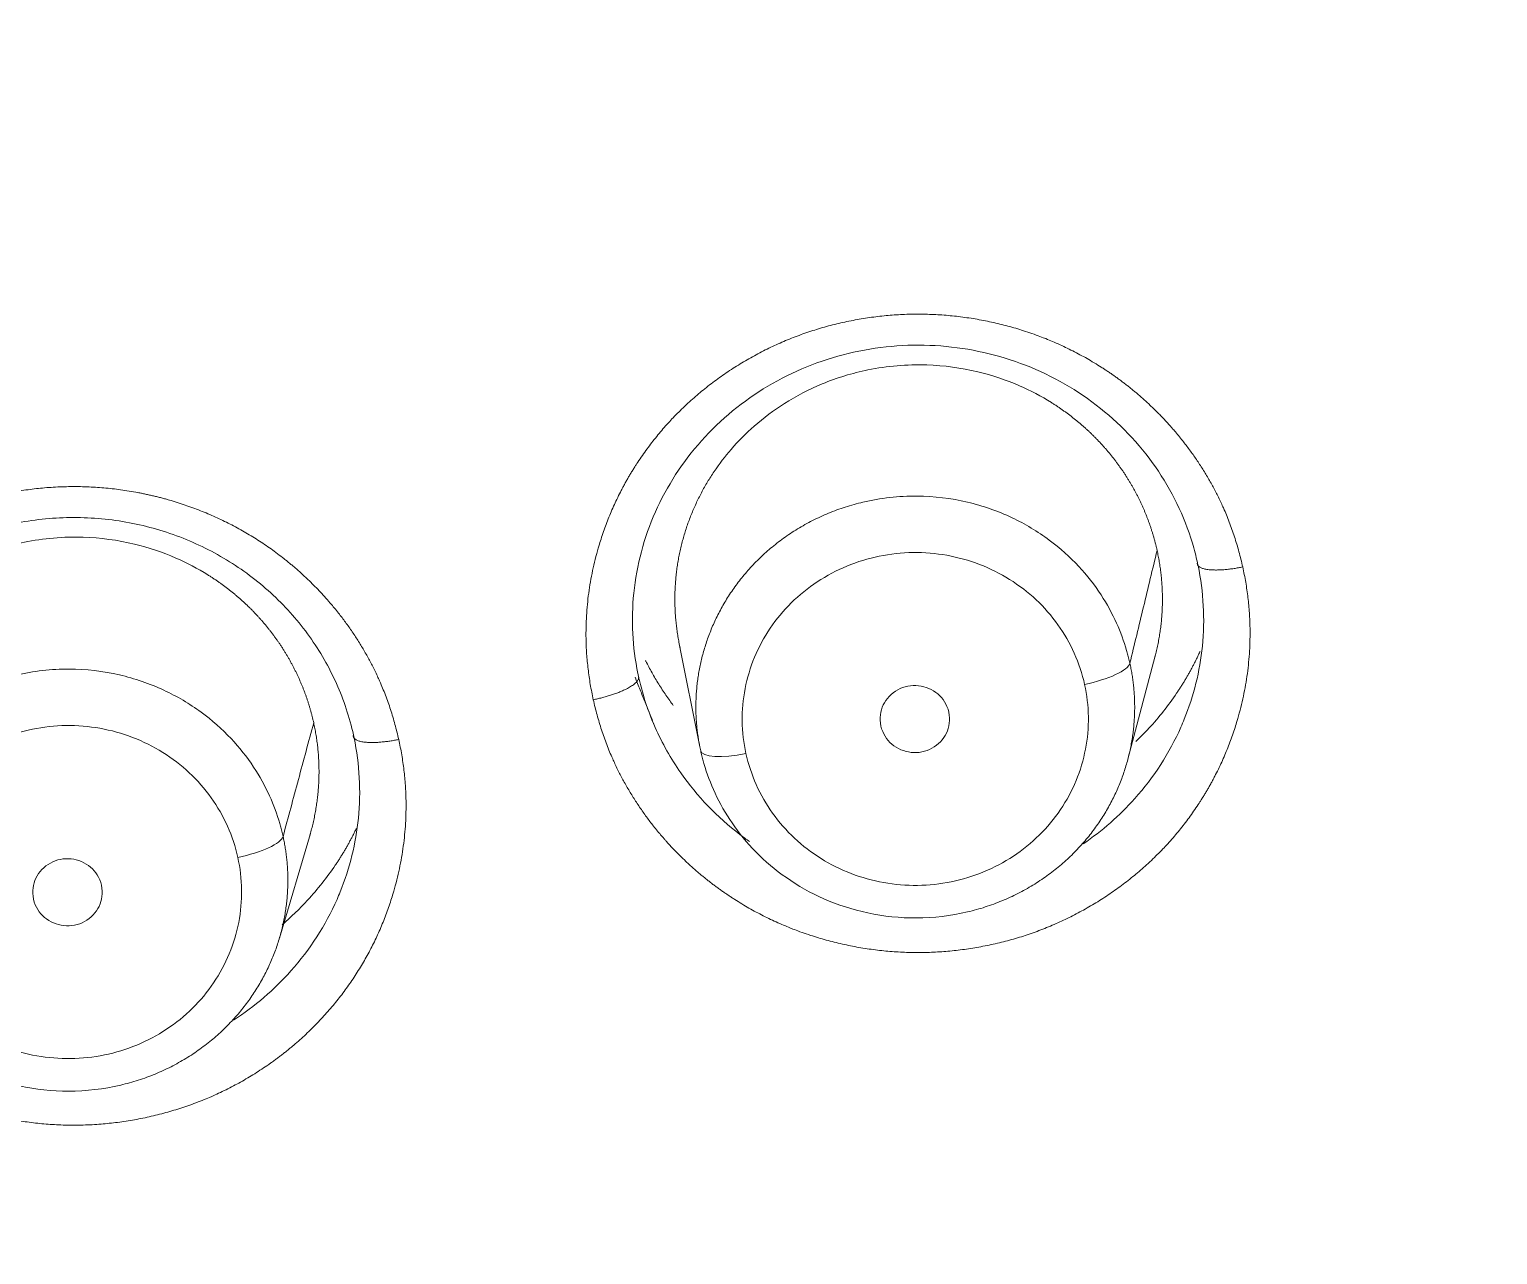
# Model space of a CAD drawing. Extents: x 6534 to 7663, y 0 to 827.
# Drawn here: x 7065.64 to 7075.13, y 523.57 to 531.49 of the extents above; entities that cross this region are included whole.
import ezdxf

# ---------------------------------------------------------------- set-up
doc = ezdxf.new("R2010")
doc.units = 0
doc.header["$LTSCALE"] = 30
doc.header["$MEASUREMENT"] = 0
doc.layers.add('1', color=7, linetype='CONTINUOUS')

msp = doc.modelspace()

# ---------------------------------------------------------------- linework, layer by layer
at = {"layer": '1', "color": 7, "linetype": 'Continuous', "lineweight": 18}
for p, q in [((7069.8357, 527.5328), (7069.9705, 526.8558)), ((7072.7376, 526.7766), (7072.9142, 527.4447)), ((7067.2534, 525.6202), (7067.4531, 526.2966))]:
    msp.add_line(p, q, dxfattribs=at)
for centre, major_axis, ratio, start_param, end_param in [((7103.3945, 533.3075), (-60.5, 0), 0.961466, 4.72417, 7.004197), ((7103.3945, 533.4449), (60, 0), 0.961466, 1.582577, 4.712389), ((7103.3945, 533.4449), (-59.925, 0), 0.961466, 4.712389, 7.853982), ((7103.3945, 533.7749), (60, 0), 0.961466, 3.141593, 4.11151), ((7072.4577, 527.3425), (-0.2929, -0.0648), 0.268891, 1.511481, 3.011015), ((7070.2689, 526.8952), (0.2929, 0.0648), 0.268942, 3.135962, 4.652938), ((7066.984, 526.2238), (-0.2929, -0.0647), 0.268899, 1.511568, 3.002273)]:
    msp.add_ellipse(centre, major_axis=major_axis, ratio=ratio, start_param=start_param, end_param=end_param, dxfattribs=at)
at = {"layer": '1', "color": 7, "linetype": 'Continuous', "lineweight": 13}
for centre, major_axis, start_param, end_param in [((7103.3945, 533.3075), (59.425, 0), 1.570796, 4.70194), ((7103.3945, 533.3075), (57.948, 0), 1.579187, 4.712389), ((7103.3945, 533.3519), (57.4031, 0), 1.579486, 4.712389), ((7077.7974, 527.5378), (2.5931, 0), 0.261799, 3.403392)]:
    msp.add_ellipse(centre, major_axis=major_axis, ratio=0.961466, start_param=start_param, end_param=end_param, dxfattribs=at)
for points, degree, knots in [([(7069.282, 527.1608), (7069.193, 527.5629), (7069.3097, 528.1624), (7069.4657, 528.5421), (7069.5807, 528.7127), (7069.8123, 529.0564), (7070.5186, 529.5229), (7071.3537, 529.693), (7072.1944, 529.5424), (7072.5511, 529.3192), (7072.7268, 529.2094), (7072.8788, 529.0663), (7073.029, 528.925), (7073.3909, 528.4221), (7073.4798, 528.0187)], 2, [0, 0, 0, 0.125, 0.1875, 0.25, 0.25, 0.375, 0.5, 0.625, 0.75, 0.75, 0.8125, 0.8125, 0.875, 1, 1, 1]), ([(7063.8241, 526.0454), (7063.7353, 526.447), (7063.8516, 527.0463), (7064.0072, 527.4257), (7064.2365, 527.7663), (7064.5316, 528.0583), (7064.7058, 528.1738), (7065.0577, 528.4073), (7065.901, 528.5791), (7066.3239, 528.5022), (7066.5314, 528.4644), (7066.9233, 528.3127), (7067.275, 528.0914), (7067.4271, 527.9473), (7067.5771, 527.8053), (7067.9356, 527.3043), (7068.024, 526.9037)], 2, [0, 0, 0, 0.125, 0.1875, 0.25, 0.3125, 0.375, 0.375, 0.5, 0.625, 0.625, 0.6875, 0.75, 0.8125, 0.8125, 0.875, 1, 1, 1]), ([(7070.2689, 526.8127), (7070.2536, 526.8815), (7070.2455, 526.9518), (7070.2435, 527.0926), (7070.2498, 527.1631), (7070.2765, 527.3016), (7070.2969, 527.3696), (7070.3512, 527.5004), (7070.385, 527.5632), (7070.4648, 527.6813), (7070.5107, 527.7365), (7070.6129, 527.8374), (7070.6692, 527.883), (7070.7899, 527.9628), (7070.8543, 527.9969), (7070.9889, 528.0525), (7071.059, 528.0739), (7071.2023, 528.1032), (7071.2754, 528.1111), (7071.4219, 528.1129), (7071.4952, 528.1069), (7071.6392, 528.0812), (7071.7099, 528.0616), (7071.8459, 528.0094), (7071.9113, 527.9769), (7072.0341, 527.9002), (7072.0916, 527.856), (7072.1965, 527.7578), (7072.2439, 527.7037), (7072.3269, 527.5876), (7072.3624, 527.5257), (7072.4202, 527.3963), (7072.4425, 527.3289), (7072.4577, 527.26)], 3, [0, 0, 0, 0, 0.0625, 0.0625, 0.125, 0.125, 0.1875, 0.1875, 0.25, 0.25, 0.3125, 0.3125, 0.375, 0.375, 0.4375, 0.4375, 0.5, 0.5, 0.5625, 0.5625, 0.625, 0.625, 0.6875, 0.6875, 0.75, 0.75, 0.8125, 0.8125, 0.875, 0.875, 0.9375, 0.9375, 1, 1, 1, 1]), ([(7073.4798, 528.0187), (7073.5688, 527.6166), (7073.4521, 527.0172), (7073.2961, 526.6374), (7073.1812, 526.4669), (7072.9495, 526.1231), (7072.2433, 525.6567), (7071.4082, 525.4866), (7070.5675, 525.6371), (7070.2108, 525.8603), (7070.0351, 525.9701), (7069.883, 526.1132), (7069.7329, 526.2545), (7069.371, 526.7574), (7069.282, 527.1608)], 2, [0, 0, 0, 0.125, 0.1875, 0.25, 0.25, 0.375, 0.5, 0.625, 0.75, 0.75, 0.8125, 0.8125, 0.875, 1, 1, 1]), ([(7072.4577, 527.26), (7072.4729, 527.1911), (7072.4811, 527.1208), (7072.483, 526.98), (7072.4768, 526.9095), (7072.4501, 526.7711), (7072.4296, 526.7031), (7072.3754, 526.5723), (7072.3415, 526.5095), (7072.2618, 526.3914), (7072.2158, 526.3361), (7072.1136, 526.2352), (7072.0574, 526.1896), (7071.9367, 526.1099), (7071.8722, 526.0757), (7071.7377, 526.0201), (7071.6675, 525.9987), (7071.5243, 525.9694), (7071.4512, 525.9616), (7071.3047, 525.9597), (7071.2314, 525.9657), (7071.0874, 525.9914), (7071.0167, 526.0111), (7070.8807, 526.0632), (7070.8153, 526.0958), (7070.6925, 526.1725), (7070.635, 526.2166), (7070.5301, 526.3149), (7070.4827, 526.369), (7070.3997, 526.485), (7070.3642, 526.547), (7070.3064, 526.6764), (7070.2841, 526.7438), (7070.2689, 526.8127)], 3, [0, 0, 0, 0, 0.0625, 0.0625, 0.125, 0.125, 0.1875, 0.1875, 0.25, 0.25, 0.3125, 0.3125, 0.375, 0.375, 0.4375, 0.4375, 0.5, 0.5, 0.5625, 0.5625, 0.625, 0.625, 0.6875, 0.6875, 0.75, 0.75, 0.8125, 0.8125, 0.875, 0.875, 0.9375, 0.9375, 1, 1, 1, 1]), ([(7064.7936, 525.6937), (7064.7784, 525.7626), (7064.7702, 525.833), (7064.7683, 525.9739), (7064.7746, 526.0444), (7064.8013, 526.1829), (7064.8218, 526.251), (7064.8761, 526.3818), (7064.91, 526.4447), (7064.9898, 526.5628), (7065.0357, 526.6182), (7065.138, 526.7191), (7065.1943, 526.7647), (7065.3151, 526.8445), (7065.3796, 526.8787), (7065.5142, 526.9343), (7065.5844, 526.9557), (7065.7277, 526.985), (7065.8009, 526.9929), (7065.9474, 526.9947), (7066.0208, 526.9887), (7066.1649, 526.9631), (7066.2356, 526.9434), (7066.3718, 526.8912), (7066.4371, 526.8586), (7066.56, 526.7819), (7066.6176, 526.7377), (7066.7226, 526.6394), (7066.77, 526.5853), (7066.853, 526.4692), (7066.8886, 526.4072), (7066.9464, 526.2777), (7066.9687, 526.2103), (7066.984, 526.1414)], 3, [0, 0, 0, 0, 0.0625, 0.0625, 0.125, 0.125, 0.1875, 0.1875, 0.25, 0.25, 0.3125, 0.3125, 0.375, 0.375, 0.4375, 0.4375, 0.5, 0.5, 0.5625, 0.5625, 0.625, 0.625, 0.6875, 0.6875, 0.75, 0.75, 0.8125, 0.8125, 0.875, 0.875, 0.9375, 0.9375, 1, 1, 1, 1]), ([(7070.2919, 526.2434), (7070.271, 526.2581), (7070.1002, 526.3834), (7069.8733, 526.6202), (7069.7275, 526.8791), (7069.682, 526.9818)], 3, [0, 0, 0, 0, 0.078293, 0.649184, 1, 1, 1, 1]), ([(7073.1018, 527.0344), (7073.0948, 527.0172), (7073.0163, 526.8316), (7072.8245, 526.5347), (7072.5712, 526.3129), (7072.4481, 526.229)], 3, [0, 0, 0, 0, 0.053661, 0.579826, 1, 1, 1, 1]), ([(7068.024, 526.9037), (7068.1129, 526.5022), (7067.9965, 525.9028), (7067.8409, 525.5235), (7067.6117, 525.183), (7067.3167, 524.891), (7067.1425, 524.7755), (7066.7907, 524.542), (7065.9474, 524.37), (7065.5246, 524.4469), (7065.3171, 524.4847), (7064.9251, 524.6363), (7064.5733, 524.8576), (7064.4212, 525.0017), (7064.2712, 525.1438), (7063.9125, 525.6448), (7063.8241, 526.0454)], 2, [0, 0, 0, 0.125, 0.1875, 0.25, 0.3125, 0.375, 0.375, 0.5, 0.625, 0.625, 0.6875, 0.75, 0.8125, 0.8125, 0.875, 1, 1, 1]), ([(7066.984, 526.1414), (7066.9992, 526.0724), (7067.0074, 526.0021), (7067.0093, 525.8612), (7067.003, 525.7907), (7066.9763, 525.6521), (7066.9559, 525.5841), (7066.9015, 525.4532), (7066.8677, 525.3904), (7066.7879, 525.2722), (7066.7419, 525.2169), (7066.6396, 525.116), (7066.5833, 525.0704), (7066.4625, 524.9906), (7066.3981, 524.9564), (7066.2634, 524.9008), (7066.1933, 524.8793), (7066.0499, 524.85), (7065.9767, 524.8422), (7065.8302, 524.8403), (7065.7568, 524.8463), (7065.6127, 524.872), (7065.542, 524.8917), (7065.4059, 524.9439), (7065.3405, 524.9764), (7065.2176, 525.0532), (7065.1601, 525.0973), (7065.0551, 525.1957), (7065.0076, 525.2498), (7064.9246, 525.3659), (7064.889, 525.4279), (7064.8312, 525.5573), (7064.8089, 525.6248), (7064.7936, 525.6937)], 3, [0, 0, 0, 0, 0.0625, 0.0625, 0.125, 0.125, 0.1875, 0.1875, 0.25, 0.25, 0.3125, 0.3125, 0.375, 0.375, 0.4375, 0.4375, 0.5, 0.5, 0.5625, 0.5625, 0.625, 0.625, 0.6875, 0.6875, 0.75, 0.75, 0.8125, 0.8125, 0.875, 0.875, 0.9375, 0.9375, 1, 1, 1, 1]), ([(7067.646, 525.9194), (7067.6393, 525.9028), (7067.5611, 525.7178), (7067.3618, 525.4086), (7067.0941, 525.1792), (7066.9564, 525.0899)], 3, [0, 0, 0, 0, 0.049479, 0.555701, 1, 1, 1, 1])]:
    msp.add_open_spline(points, degree=degree, knots=knots, dxfattribs=at)
at = {"layer": '1', "color": 7, "linetype": 'Continuous', "lineweight": 18}
for points, knots in [([(7069.575, 527.3076), (7069.5734, 527.3149), (7069.5352, 527.4931), (7069.5164, 527.8594), (7069.6566, 528.3859), (7069.9595, 528.8533), (7070.3954, 529.2113), (7070.9232, 529.4261), (7071.4938, 529.4776), (7072.0539, 529.3611), (7072.5512, 529.0873), (7072.9396, 528.6815), (7073.1207, 528.3086), (7073.1777, 528.0896), (7073.1871, 528.0472)], [0, 0, 0, 0, 0.004006, 0.097881, 0.195244, 0.292934, 0.390567, 0.488215, 0.58585, 0.683515, 0.781115, 0.878793, 0.976719, 1, 1, 1, 1]), ([(7069.8434, 527.4955), (7069.8408, 527.5076), (7069.8356, 527.5319), (7069.829, 527.5686), (7069.8233, 527.6056), (7069.8185, 527.6427), (7069.8147, 527.68), (7069.8118, 527.7175), (7069.8099, 527.7551), (7069.8089, 527.7928), (7069.809, 527.8306), (7069.81, 527.8685), (7069.812, 527.9064), (7069.815, 527.9444), (7069.819, 527.9823), (7069.824, 528.0203), (7069.83, 528.0581), (7069.837, 528.0959), (7069.8451, 528.1336), (7069.8541, 528.1712), (7069.8642, 528.2086), (7069.8752, 528.2458), (7069.8873, 528.2828), (7069.9004, 528.3196), (7069.9145, 528.3561), (7069.9296, 528.3923), (7069.9457, 528.4283), (7069.9628, 528.4638), (7069.9809, 528.4991), (7070, 528.5339), (7070.0201, 528.5683), (7070.0411, 528.6023), (7070.0886, 528.6747), (7070.1762, 528.7891), (7070.3258, 528.9399), (7070.5217, 529.0866), (7070.7681, 529.2144), (7071.0781, 529.3092), (7071.4219, 529.3384), (7071.7544, 529.2934), (7072.0245, 529.2028), (7072.1837, 529.119), (7072.2616, 529.0696), (7072.2798, 529.0577), (7072.2978, 529.0456), (7072.3156, 529.0332), (7072.3332, 529.0207), (7072.3506, 529.0079), (7072.3678, 528.9948), (7072.3848, 528.9816), (7072.4016, 528.9682), (7072.4182, 528.9545), (7072.4345, 528.9407), (7072.4507, 528.9267), (7072.4666, 528.9124), (7072.4823, 528.898), (7072.4977, 528.8833), (7072.513, 528.8685), (7072.528, 528.8535), (7072.5427, 528.8384), (7072.5573, 528.823), (7072.5716, 528.8075), (7072.5857, 528.7918), (7072.5995, 528.7759), (7072.6131, 528.7599), (7072.6264, 528.7437), (7072.6395, 528.7274), (7072.6524, 528.7109), (7072.665, 528.6943), (7072.6773, 528.6775), (7072.6894, 528.6606), (7072.7013, 528.6435), (7072.7128, 528.6264), (7072.7242, 528.609), (7072.7353, 528.5916), (7072.7461, 528.574), (7072.7566, 528.5564), (7072.767, 528.5386), (7072.777, 528.5207), (7072.7868, 528.5027), (7072.7963, 528.4845), (7072.8055, 528.4663), (7072.8145, 528.448), (7072.8233, 528.4296), (7072.8317, 528.4111), (7072.8399, 528.3925), (7072.8478, 528.3739), (7072.8555, 528.3551), (7072.8629, 528.3363), (7072.87, 528.3175), (7072.8768, 528.2985), (7072.8834, 528.2795), (7072.8897, 528.2604), (7072.8958, 528.2413), (7072.9015, 528.2221), (7072.907, 528.2029), (7072.9123, 528.1836), (7072.9172, 528.1643), (7072.922, 528.145), (7072.9249, 528.132), (7072.9263, 528.1255)], [0, 0, 0, 0, 0.007813, 0.015643, 0.023491, 0.031355, 0.039237, 0.047135, 0.055051, 0.062984, 0.070934, 0.078901, 0.086885, 0.094886, 0.102905, 0.11094, 0.118993, 0.127062, 0.135149, 0.143253, 0.151374, 0.159512, 0.167668, 0.17584, 0.18403, 0.192237, 0.200461, 0.208702, 0.21696, 0.225235, 0.233528, 0.241838, 0.250165, 0.287539, 0.331219, 0.381203, 0.437487, 0.500068, 0.577267, 0.644638, 0.702162, 0.749821, 0.754275, 0.758723, 0.763167, 0.767606, 0.77204, 0.776469, 0.780893, 0.785312, 0.789727, 0.794136, 0.798541, 0.80294, 0.807335, 0.811725, 0.816109, 0.820489, 0.824864, 0.829234, 0.833599, 0.83796, 0.842315, 0.846665, 0.851011, 0.855351, 0.859687, 0.864018, 0.868343, 0.872664, 0.87698, 0.881291, 0.885597, 0.889899, 0.894195, 0.898486, 0.902773, 0.907054, 0.911331, 0.915602, 0.919869, 0.924131, 0.928388, 0.932639, 0.936886, 0.941129, 0.945366, 0.949598, 0.953825, 0.958048, 0.962265, 0.966477, 0.970685, 0.974888, 0.979085, 0.983278, 0.987466, 0.991649, 0.995827, 1, 1, 1, 1]), ([(7072.7504, 527.3964), (7072.7491, 527.4024), (7072.7464, 527.4141), (7072.7422, 527.4313), (7072.738, 527.4479), (7072.7336, 527.464), (7072.7137, 527.5342), (7072.6662, 527.6632), (7072.5653, 527.8474), (7072.4213, 528.0316), (7072.2291, 528.2037), (7071.9865, 528.3491), (7071.6962, 528.4506), (7071.3668, 528.4904), (7071.1187, 528.4625), (7070.9673, 528.4235), (7070.911, 528.4066), (7070.8559, 528.3876), (7070.8023, 528.3666), (7070.75, 528.3438), (7070.6992, 528.3192), (7070.65, 528.2929), (7070.6023, 528.2651), (7070.5562, 528.2357), (7070.5118, 528.205), (7070.4691, 528.1729), (7070.4281, 528.1397), (7070.3888, 528.1053), (7070.3513, 528.07), (7070.3155, 528.0337), (7070.2815, 527.9965), (7070.2492, 527.9586), (7070.2187, 527.92), (7070.19, 527.8808), (7070.1629, 527.8412), (7070.1376, 527.801), (7070.114, 527.7606), (7070.0921, 527.7198), (7070.0719, 527.6788), (7070.0533, 527.6377), (7070.0363, 527.5965), (7070.0208, 527.5553), (7070.007, 527.5141), (7069.9946, 527.473), (7069.9837, 527.432), (7069.9742, 527.3913), (7069.9661, 527.3508), (7069.9594, 527.3106), (7069.954, 527.2707), (7069.9499, 527.2312), (7069.947, 527.1921), (7069.9453, 527.1535), (7069.9447, 527.1154), (7069.9452, 527.0778), (7069.9468, 527.0407), (7069.9493, 527.0042), (7069.9529, 526.9683), (7069.9573, 526.933), (7069.9626, 526.8983), (7069.9687, 526.8643), (7069.9735, 526.8419), (7069.9759, 526.8308)], [0, 0, 0, 0, 0.004261, 0.008394, 0.012398, 0.016275, 0.020023, 0.063382, 0.111845, 0.165408, 0.224069, 0.287823, 0.356668, 0.430599, 0.509612, 0.522989, 0.536244, 0.54938, 0.562394, 0.575288, 0.588061, 0.600714, 0.613245, 0.625657, 0.637947, 0.650117, 0.662166, 0.674094, 0.685902, 0.697588, 0.709155, 0.7206, 0.731925, 0.743129, 0.754212, 0.765175, 0.776017, 0.786738, 0.797338, 0.807818, 0.818177, 0.828415, 0.838533, 0.848529, 0.858405, 0.868161, 0.877795, 0.887309, 0.896702, 0.905974, 0.915126, 0.924157, 0.933067, 0.941856, 0.950525, 0.959072, 0.967499, 0.975806, 0.983991, 0.992056, 1, 1, 1, 1]), ([(7064.1173, 526.1915), (7064.0922, 526.3052), (7064.0787, 526.4212), (7064.0755, 526.6536), (7064.0858, 526.77), (7064.1299, 526.9986), (7064.1636, 527.1109), (7064.2532, 527.3269), (7064.3091, 527.4306), (7064.4408, 527.6258), (7064.5166, 527.7171), (7064.6853, 527.8838), (7064.7782, 527.9591), (7064.9774, 528.091), (7065.0838, 528.1475), (7065.306, 528.2395), (7065.4217, 528.275), (7065.6582, 528.3235), (7065.779, 528.3366), (7066.0208, 528.34), (7066.1418, 528.3301), (7066.3796, 528.288), (7066.4963, 528.2557), (7066.721, 528.1698), (7066.8288, 528.1161), (7067.0317, 527.9897), (7067.1267, 527.9169), (7067.2999, 527.7547), (7067.3783, 527.6655), (7067.5153, 527.474), (7067.5739, 527.3718), (7067.6695, 527.1582), (7067.7063, 527.0468), (7067.7314, 526.933)], [0, 0, 0, 0, 0.0625, 0.0625, 0.125, 0.125, 0.1875, 0.1875, 0.25, 0.25, 0.3125, 0.3125, 0.375, 0.375, 0.4375, 0.4375, 0.5, 0.5, 0.5625, 0.5625, 0.625, 0.625, 0.6875, 0.6875, 0.75, 0.75, 0.8125, 0.8125, 0.875, 0.875, 0.9375, 0.9375, 1, 1, 1, 1]), ([(7064.3896, 526.3809), (7064.387, 526.3931), (7064.3818, 526.4174), (7064.3752, 526.4541), (7064.3695, 526.491), (7064.3647, 526.5282), (7064.3608, 526.5655), (7064.358, 526.603), (7064.356, 526.6406), (7064.3551, 526.6784), (7064.3551, 526.7162), (7064.3561, 526.7541), (7064.3581, 526.7921), (7064.3611, 526.83), (7064.3651, 526.868), (7064.3702, 526.9059), (7064.3762, 526.9438), (7064.3832, 526.9816), (7064.3912, 527.0193), (7064.4003, 527.0569), (7064.4104, 527.0943), (7064.4214, 527.1315), (7064.4335, 527.1686), (7064.4466, 527.2054), (7064.4607, 527.2419), (7064.4758, 527.2782), (7064.492, 527.3141), (7064.5091, 527.3497), (7064.5272, 527.3849), (7064.5463, 527.4198), (7064.5663, 527.4542), (7064.5874, 527.4882), (7064.6349, 527.5607), (7064.7226, 527.6752), (7064.8723, 527.8261), (7065.0683, 527.9729), (7065.3148, 528.1007), (7065.625, 528.1955), (7065.9691, 528.2247), (7066.3018, 528.1798), (7066.572, 528.0891), (7066.7314, 528.0052), (7066.8093, 527.9559), (7066.8275, 527.944), (7066.8455, 527.9318), (7066.8633, 527.9195), (7066.881, 527.9069), (7066.8984, 527.8941), (7066.9156, 527.8811), (7066.9326, 527.8678), (7066.9494, 527.8544), (7066.966, 527.8408), (7066.9823, 527.8269), (7066.9985, 527.8128), (7067.0144, 527.7986), (7067.0301, 527.7842), (7067.0456, 527.7695), (7067.0608, 527.7547), (7067.0758, 527.7397), (7067.0906, 527.7245), (7067.1051, 527.7092), (7067.1195, 527.6936), (7067.1335, 527.6779), (7067.1474, 527.6621), (7067.161, 527.646), (7067.1743, 527.6298), (7067.1874, 527.6135), (7067.2003, 527.597), (7067.2129, 527.5804), (7067.2252, 527.5636), (7067.2373, 527.5467), (7067.2492, 527.5296), (7067.2608, 527.5124), (7067.2721, 527.4951), (7067.2832, 527.4776), (7067.294, 527.4601), (7067.3046, 527.4424), (7067.3149, 527.4246), (7067.325, 527.4067), (7067.3348, 527.3886), (7067.3443, 527.3705), (7067.3535, 527.3523), (7067.3625, 527.334), (7067.3713, 527.3156), (7067.3797, 527.2971), (7067.3879, 527.2785), (7067.3958, 527.2598), (7067.4035, 527.2411), (7067.4109, 527.2222), (7067.418, 527.2034), (7067.4249, 527.1844), (7067.4315, 527.1654), (7067.4378, 527.1463), (7067.4438, 527.1272), (7067.4496, 527.108), (7067.4551, 527.0887), (7067.4603, 527.0695), (7067.4653, 527.0501), (7067.47, 527.0308), (7067.4729, 527.0178), (7067.4744, 527.0114)], [0, 0, 0, 0, 0.007812, 0.015642, 0.023488, 0.031351, 0.039232, 0.04713, 0.055044, 0.062976, 0.070925, 0.078891, 0.086874, 0.094874, 0.102892, 0.110926, 0.118978, 0.127046, 0.135132, 0.143236, 0.151356, 0.159493, 0.167648, 0.17582, 0.184009, 0.192215, 0.200438, 0.208679, 0.216937, 0.225212, 0.233504, 0.241813, 0.25014, 0.287522, 0.331207, 0.381192, 0.437477, 0.500061, 0.577266, 0.644645, 0.702175, 0.749835, 0.754289, 0.758737, 0.76318, 0.767619, 0.772052, 0.776481, 0.780905, 0.785324, 0.789738, 0.794147, 0.798551, 0.80295, 0.807344, 0.811734, 0.816118, 0.820498, 0.824873, 0.829242, 0.833607, 0.837967, 0.842322, 0.846672, 0.851018, 0.855358, 0.859693, 0.864024, 0.868349, 0.87267, 0.876986, 0.881297, 0.885602, 0.889903, 0.8942, 0.898491, 0.902777, 0.907058, 0.911335, 0.915606, 0.919872, 0.924134, 0.928391, 0.932642, 0.936889, 0.941131, 0.945368, 0.9496, 0.953827, 0.958049, 0.962267, 0.966479, 0.970686, 0.974889, 0.979086, 0.983279, 0.987467, 0.991649, 0.995827, 1, 1, 1, 1]), ([(7072.9263, 528.1255), (7072.9289, 528.1134), (7072.9341, 528.0891), (7072.9407, 528.0524), (7072.9464, 528.0155), (7072.9512, 527.9784), (7072.9551, 527.9411), (7072.9579, 527.9036), (7072.9599, 527.866), (7072.9608, 527.8283), (7072.9608, 527.7904), (7072.9598, 527.7526), (7072.9578, 527.7146), (7072.9548, 527.6767), (7072.9508, 527.6387), (7072.9458, 527.6008), (7072.9397, 527.5629), (7072.9327, 527.5251), (7072.9247, 527.4874), (7072.9178, 527.459), (7072.9137, 527.4431), (7072.9128, 527.4396)], [0, 0, 0, 0, 0.053697, 0.107513, 0.161447, 0.2155, 0.26967, 0.32396, 0.378367, 0.432893, 0.487537, 0.542299, 0.597179, 0.652178, 0.707295, 0.76253, 0.817883, 0.873355, 0.928944, 0.984652, 1, 1, 1, 1]), ([(7073.1871, 528.0472), (7073.1886, 528.0406), (7073.2267, 527.8634), (7073.245, 527.5167), (7073.1631, 527.186), (7073.1018, 527.0344)], [0, 0, 0, 0, 0.019719, 0.526896, 1, 1, 1, 1]), ([(7072.7898, 526.891), (7072.8186, 526.9186), (7072.9143, 527.016), (7073.0038, 527.1292), (7073.0657, 527.2221), (7073.0786, 527.242), (7073.0912, 527.2619), (7073.1035, 527.282), (7073.1155, 527.3023), (7073.1273, 527.3226), (7073.1388, 527.3431), (7073.1501, 527.3636), (7073.161, 527.3843), (7073.1717, 527.4051), (7073.1821, 527.426), (7073.1922, 527.4469), (7073.1995, 527.4625), (7073.2034, 527.4711), (7073.2041, 527.4726)], [0, 0, 0, 0, 0.165044, 0.566314, 0.599355, 0.63236, 0.665328, 0.698259, 0.731155, 0.764013, 0.796836, 0.829622, 0.862372, 0.895085, 0.927762, 0.960402, 0.993006, 1, 1, 1, 1]), ([(7067.2765, 526.277), (7067.2752, 526.2828), (7067.2726, 526.2942), (7067.2685, 526.3111), (7067.2642, 526.3277), (7067.2598, 526.344), (7067.2395, 526.4159), (7067.1907, 526.5475), (7067.0874, 526.7344), (7066.9408, 526.9194), (7066.7467, 527.0908), (7066.5036, 527.2343), (7066.2144, 527.3336), (7065.888, 527.3717), (7065.6426, 527.3439), (7065.4926, 527.3053), (7065.4362, 527.2884), (7065.3811, 527.2694), (7065.3274, 527.2485), (7065.2751, 527.2257), (7065.2242, 527.2011), (7065.175, 527.1748), (7065.1272, 527.1469), (7065.0812, 527.1176), (7065.0367, 527.0869), (7064.994, 527.0548), (7064.953, 527.0216), (7064.9137, 526.9872), (7064.8761, 526.9518), (7064.8403, 526.9155), (7064.8063, 526.8784), (7064.774, 526.8404), (7064.7435, 526.8019), (7064.7147, 526.7627), (7064.6877, 526.723), (7064.6623, 526.6829), (7064.6387, 526.6424), (7064.6168, 526.6016), (7064.5966, 526.5606), (7064.578, 526.5195), (7064.561, 526.4783), (7064.5455, 526.437), (7064.5316, 526.3958), (7064.5193, 526.3547), (7064.5084, 526.3138), (7064.4989, 526.273), (7064.4908, 526.2325), (7064.4841, 526.1923), (7064.4787, 526.1524), (7064.4746, 526.113), (7064.4717, 526.0739), (7064.47, 526.0353), (7064.4694, 525.9971), (7064.4699, 525.9595), (7064.4715, 525.9224), (7064.474, 525.8859), (7064.4775, 525.85), (7064.482, 525.8147), (7064.4873, 525.7801), (7064.4934, 525.7461), (7064.4982, 525.7237), (7064.5005, 525.7126)], [0, 0, 0, 0, 0.004118, 0.008173, 0.012166, 0.016096, 0.019964, 0.064382, 0.113601, 0.167619, 0.226433, 0.290042, 0.358442, 0.43163, 0.509603, 0.522984, 0.536244, 0.549383, 0.562401, 0.575299, 0.588075, 0.600731, 0.613266, 0.62568, 0.637973, 0.650146, 0.662197, 0.674128, 0.685938, 0.697626, 0.709194, 0.720641, 0.731968, 0.743173, 0.754257, 0.765221, 0.776063, 0.786785, 0.797385, 0.807865, 0.818224, 0.828462, 0.838578, 0.848574, 0.858449, 0.868204, 0.877837, 0.887349, 0.89674, 0.90601, 0.91516, 0.924188, 0.933096, 0.941882, 0.950547, 0.959092, 0.967516, 0.975818, 0.984, 0.99206, 1, 1, 1, 1]), ([(7069.619, 527.4153), (7069.6199, 527.4135), (7069.6271, 527.3991), (7069.6409, 527.3722), (7069.6612, 527.335), (7069.6824, 527.2981), (7069.7044, 527.2616), (7069.7274, 527.2255), (7069.7513, 527.1898), (7069.7752, 527.1558), (7069.7913, 527.1338), (7069.7991, 527.1235)], [0, 0, 0, 0, 0.017504, 0.140898, 0.264598, 0.388602, 0.512912, 0.637526, 0.762445, 0.887669, 1, 1, 1, 1]), ([(7069.9759, 526.8308), (7069.9771, 526.8254), (7069.9795, 526.8146), (7069.9835, 526.7981), (7069.9877, 526.7815), (7069.9923, 526.7646), (7070.014, 526.688), (7070.0661, 526.5493), (7070.1766, 526.3557), (7070.3302, 526.1691), (7070.5294, 526.0006), (7070.7738, 525.8632), (7071.0591, 525.771), (7071.3761, 525.7381), (7071.6133, 525.7662), (7071.7588, 525.8037), (7071.8151, 525.8206), (7071.87, 525.8395), (7071.9236, 525.8605), (7071.9758, 525.8832), (7072.0266, 525.9078), (7072.0758, 525.934), (7072.1234, 525.9618), (7072.1694, 525.9911), (7072.2138, 526.0218), (7072.2565, 526.0538), (7072.2975, 526.087), (7072.3368, 526.1213), (7072.3743, 526.1566), (7072.4101, 526.1929), (7072.4441, 526.23), (7072.4764, 526.2678), (7072.5069, 526.3064), (7072.5357, 526.3455), (7072.5627, 526.3852), (7072.5881, 526.4253), (7072.6117, 526.4657), (7072.6336, 526.5065), (7072.6539, 526.5474), (7072.6726, 526.5885), (7072.6896, 526.6297), (7072.7051, 526.671), (7072.719, 526.7122), (7072.7314, 526.7533), (7072.7423, 526.7942), (7072.7518, 526.835), (7072.7599, 526.8755), (7072.7667, 526.9158), (7072.7721, 526.9557), (7072.7763, 526.9952), (7072.7792, 527.0343), (7072.781, 527.073), (7072.7816, 527.1112), (7072.7811, 527.1489), (7072.7795, 527.186), (7072.777, 527.2226), (7072.7734, 527.2586), (7072.769, 527.294), (7072.7637, 527.3287), (7072.7575, 527.3628), (7072.7528, 527.3853), (7072.7504, 527.3964)], [0, 0, 0, 0, 0.003868, 0.007805, 0.01181, 0.015885, 0.020029, 0.067453, 0.118817, 0.17412, 0.233359, 0.296531, 0.363634, 0.434665, 0.50962, 0.522975, 0.536211, 0.549327, 0.562323, 0.575199, 0.587955, 0.600592, 0.613109, 0.625506, 0.637783, 0.64994, 0.661978, 0.673896, 0.685694, 0.697372, 0.708931, 0.72037, 0.731689, 0.742888, 0.753967, 0.764927, 0.775767, 0.786487, 0.797088, 0.807568, 0.817929, 0.82817, 0.838292, 0.848293, 0.858175, 0.867937, 0.87758, 0.887103, 0.896505, 0.905789, 0.914952, 0.923996, 0.932919, 0.941724, 0.950408, 0.958973, 0.967418, 0.975743, 0.983948, 0.992034, 1, 1, 1, 1]), ([(7069.682, 526.9818), (7069.6533, 527.0467), (7069.6133, 527.1543), (7069.5845, 527.265), (7069.5751, 527.3076)], [0, 0, 0, 0, 0.618269, 1, 1, 1, 1]), ([(7067.4744, 527.0114), (7067.477, 526.9992), (7067.4822, 526.9749), (7067.4888, 526.9382), (7067.4945, 526.9012), (7067.4993, 526.8641), (7067.5031, 526.8268), (7067.506, 526.7893), (7067.5079, 526.7517), (7067.5089, 526.7139), (7067.5089, 526.6761), (7067.5078, 526.6382), (7067.5058, 526.6002), (7067.5028, 526.5622), (7067.4988, 526.5243), (7067.4938, 526.4863), (7067.4878, 526.4484), (7067.4808, 526.4106), (7067.4727, 526.3729), (7067.4637, 526.3354), (7067.4557, 526.3059), (7067.4508, 526.2889), (7067.4495, 526.2843)], [0, 0, 0, 0, 0.050612, 0.101336, 0.152172, 0.203119, 0.254178, 0.305349, 0.356631, 0.408024, 0.459529, 0.511146, 0.562874, 0.614713, 0.666664, 0.718726, 0.770899, 0.823184, 0.87558, 0.928087, 0.980706, 1, 1, 1, 1]), ([(7067.7315, 526.933), (7067.7328, 526.9268), (7067.7709, 526.7502), (7067.7895, 526.4033), (7067.7076, 526.0717), (7067.646, 525.9194)], [0, 0, 0, 0, 0.018431, 0.524722, 1, 1, 1, 1]), ([(7067.2696, 525.7056), (7067.3281, 525.7556), (7067.4533, 525.8761), (7067.5656, 526.0182), (7067.6275, 526.1111), (7067.6403, 526.131), (7067.653, 526.151), (7067.6653, 526.1711), (7067.6774, 526.1914), (7067.6892, 526.2118), (7067.7007, 526.2323), (7067.7119, 526.2529), (7067.7229, 526.2736), (7067.7336, 526.2944), (7067.7428, 526.3129), (7067.7484, 526.3245), (7067.7507, 526.3291)], [0, 0, 0, 0, 0.288488, 0.652131, 0.682155, 0.712144, 0.742099, 0.77202, 0.801907, 0.83176, 0.861578, 0.891363, 0.921114, 0.95083, 0.980512, 1, 1, 1, 1]), ([(7064.5005, 525.7126), (7064.5018, 525.7071), (7064.5042, 525.6961), (7064.5083, 525.6796), (7064.5125, 525.6629), (7064.517, 525.6462), (7064.5382, 525.5712), (7064.5892, 525.4349), (7064.6972, 525.2435), (7064.8484, 525.0574), (7065.0459, 524.8877), (7065.2899, 524.7481), (7065.5767, 524.6533), (7065.897, 524.6185), (7066.1371, 524.6464), (7066.2842, 524.6842), (7066.3405, 524.7011), (7066.3955, 524.72), (7066.4491, 524.7409), (7066.5013, 524.7636), (7066.5521, 524.7882), (7066.6013, 524.8144), (7066.6489, 524.8421), (7066.695, 524.8714), (7066.7394, 524.9021), (7066.7821, 524.934), (7066.8231, 524.9672), (7066.8624, 525.0015), (7066.8999, 525.0368), (7066.9357, 525.073), (7066.9698, 525.1101), (7067.0021, 525.148), (7067.0326, 525.1865), (7067.0614, 525.2257), (7067.0885, 525.2653), (7067.1139, 525.3054), (7067.1375, 525.3458), (7067.1595, 525.3866), (7067.1798, 525.4275), (7067.1984, 525.4687), (7067.2155, 525.5099), (7067.231, 525.5511), (7067.2449, 525.5923), (7067.2573, 525.6334), (7067.2683, 525.6744), (7067.2778, 525.7152), (7067.2859, 525.7558), (7067.2927, 525.796), (7067.2982, 525.8359), (7067.3023, 525.8755), (7067.3053, 525.9146), (7067.307, 525.9533), (7067.3076, 525.9915), (7067.3071, 526.0293), (7067.3056, 526.0664), (7067.303, 526.103), (7067.2995, 526.1391), (7067.2951, 526.1745), (7067.2897, 526.2093), (7067.2836, 526.2434), (7067.2788, 526.2659), (7067.2765, 526.277)], [0, 0, 0, 0, 0.00393, 0.007893, 0.011888, 0.015916, 0.019977, 0.066354, 0.116973, 0.17183, 0.230923, 0.294249, 0.361804, 0.433585, 0.509587, 0.522939, 0.536172, 0.549285, 0.562279, 0.575152, 0.587907, 0.600541, 0.613056, 0.625451, 0.637727, 0.649883, 0.661919, 0.673836, 0.685633, 0.697311, 0.708868, 0.720307, 0.731625, 0.742824, 0.753904, 0.764864, 0.775704, 0.786424, 0.797026, 0.807507, 0.817869, 0.828111, 0.838234, 0.848237, 0.858121, 0.867885, 0.877529, 0.887054, 0.89646, 0.905745, 0.914912, 0.923959, 0.932886, 0.941693, 0.950381, 0.95895, 0.967399, 0.975729, 0.983939, 0.992029, 1, 1, 1, 1])]:
    msp.add_open_spline(points, degree=3, knots=knots, dxfattribs=at)
at = {"layer": '1', "color": 7, "linetype": 'Continuous', "lineweight": 13}
for points in [[(7072.7505, 527.3964), (7072.7798, 527.5179), (7072.8384, 527.761), (7072.897, 528.004), (7072.9263, 528.1255)], [(7067.2765, 526.277), (7067.3095, 526.3994), (7067.3755, 526.6442), (7067.4414, 526.889), (7067.4744, 527.0114)]]:
    msp.add_open_spline(points, degree=3, dxfattribs=at)
for points, weights in [([(7073.4798, 528.0187), (7073.2981, 527.9816), (7073.1742, 527.9936), (7073.1871, 528.0472)], [1.18944281001, 0.936860442639, 0.936852396918, 1.18941867285]), ([(7069.282, 527.1608), (7069.4616, 527.1975), (7069.5846, 527.2593), (7069.575, 527.3076)], [1.18049384544, 0.936878806224, 0.939871707522, 1.18947254933]), ([(7068.024, 526.9037), (7067.841, 526.8663), (7067.7168, 526.8787), (7067.7315, 526.933)], [1.19177803563, 0.936097979403, 0.936073990375, 1.19170606854])]:
    msp.add_rational_spline(points, weights, degree=3, dxfattribs=at)
at = {"layer": '1', "color": 7, "linetype": 'Continuous', "lineweight": 18}
for points, degree in [([(7069.6818, 526.9826), (7069.5519, 527.3057)], 1), ([(7071.5807, 527.0807), (7071.5661, 527.1306), (7071.5211, 527.2078), (7071.3833, 527.2654), (7071.244, 527.2376), (7071.141, 527.1312), (7071.1323, 527.0424), (7071.14, 526.9907)], 3), ([(7071.14, 526.9907), (7071.1546, 526.9409), (7071.1996, 526.8637), (7071.3374, 526.8061), (7071.4767, 526.8338), (7071.5797, 526.9402), (7071.5883, 527.029), (7071.5807, 527.0807)], 3), ([(7066.1035, 525.9614), (7066.0889, 526.0113), (7066.0439, 526.0885), (7065.9059, 526.1462), (7065.7665, 526.1184), (7065.6634, 526.0119), (7065.6547, 525.923), (7065.6624, 525.8713)], 3), ([(7065.6624, 525.8713), (7065.677, 525.8214), (7065.722, 525.7441), (7065.8599, 525.6865), (7065.9994, 525.7142), (7066.1025, 525.8207), (7066.1112, 525.9096), (7066.1035, 525.9614)], 3)]:
    msp.add_open_spline(points, degree=degree, dxfattribs=at)

doc.saveas('drawing.dxf')
